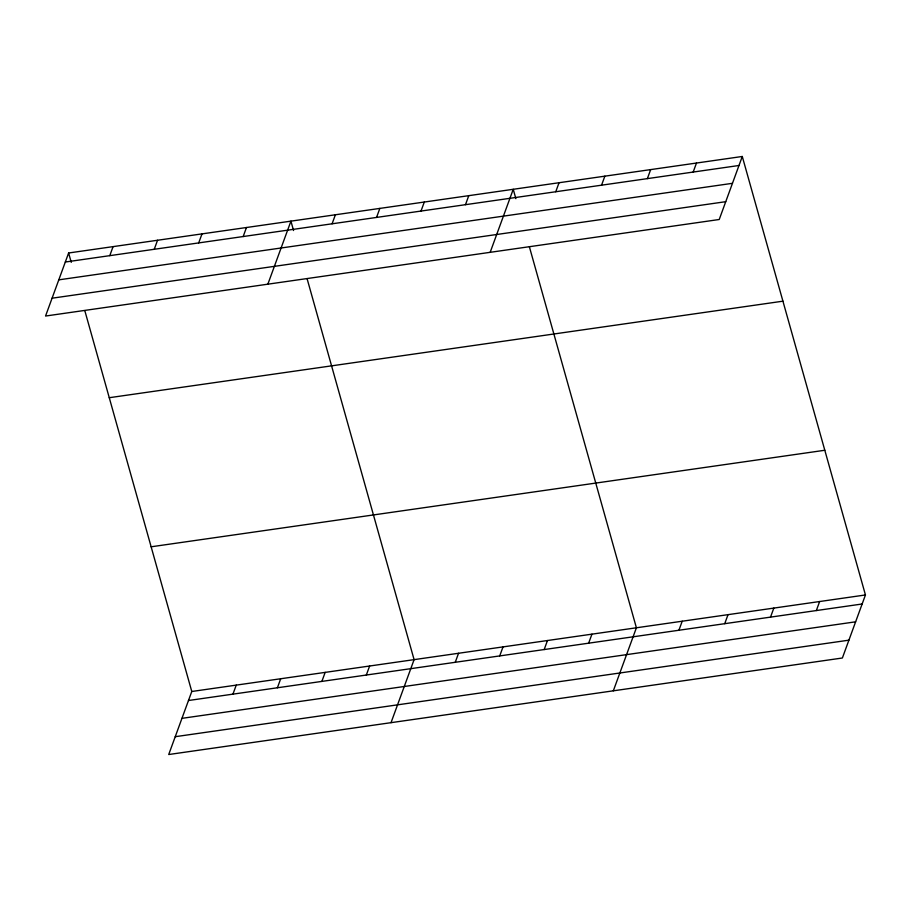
<?xml version="1.0" encoding="UTF-8"?>
<svg xmlns="http://www.w3.org/2000/svg" width="911" height="911" viewBox="0 0 911 911"><rect width="100%" height="100%" fill="white"/><g stroke="black" fill="none" stroke-linecap="round" stroke-linejoin="round"><path stroke-width="1.37" d="M68.621 252.996L45.55 316.037L719.223 219.505L742.283 156.476L68.621 252.996L71.252 262.379M109.775 255.649L113.078 246.63M154.244 249.284L157.546 240.253M198.7 242.907L202.003 233.888M243.169 236.541L246.471 227.522M267.857 284.175L290.928 221.145L293.558 230.529M332.094 223.799L335.385 214.78M84.803 310.617L191.777 691.495L168.717 754.524L842.379 658.004L865.45 594.963L742.283 156.476M376.55 217.422L379.853 208.403M232.943 694.148L236.245 685.129M421.007 211.056L424.31 202.037M277.399 687.782L280.702 678.752M465.475 204.69L468.778 195.66M321.868 681.405L325.17 672.386M490.175 252.324L513.235 189.294L515.877 198.666M366.324 675.04L369.627 666.009M555.744 191.754L559.047 182.724M391.024 722.674L414.095 659.644L307.109 278.755M601.556 185.184L604.858 176.165M455.249 662.297L458.552 653.267M647.368 178.624L650.67 169.594M499.718 655.92L503.02 646.901M693.18 172.054L696.482 163.035M544.174 649.554L547.477 640.524M588.643 643.177L591.945 634.158M613.331 690.823L636.402 627.781L529.416 246.904M678.911 630.241L682.214 621.222M724.723 623.682L728.026 614.663M770.524 617.123L773.826 608.092M816.336 610.552L819.638 601.533M65.319 262.026L738.98 165.495M58.794 279.848L732.467 183.316M52.075 298.204L725.737 201.684M109.263 397.708L782.925 301.177M151.135 546.794L824.808 450.262M191.777 691.495L865.45 594.963M188.475 700.513L862.148 603.993M181.961 718.346L855.623 621.814M175.231 736.703L848.904 640.171"/></g></svg>
